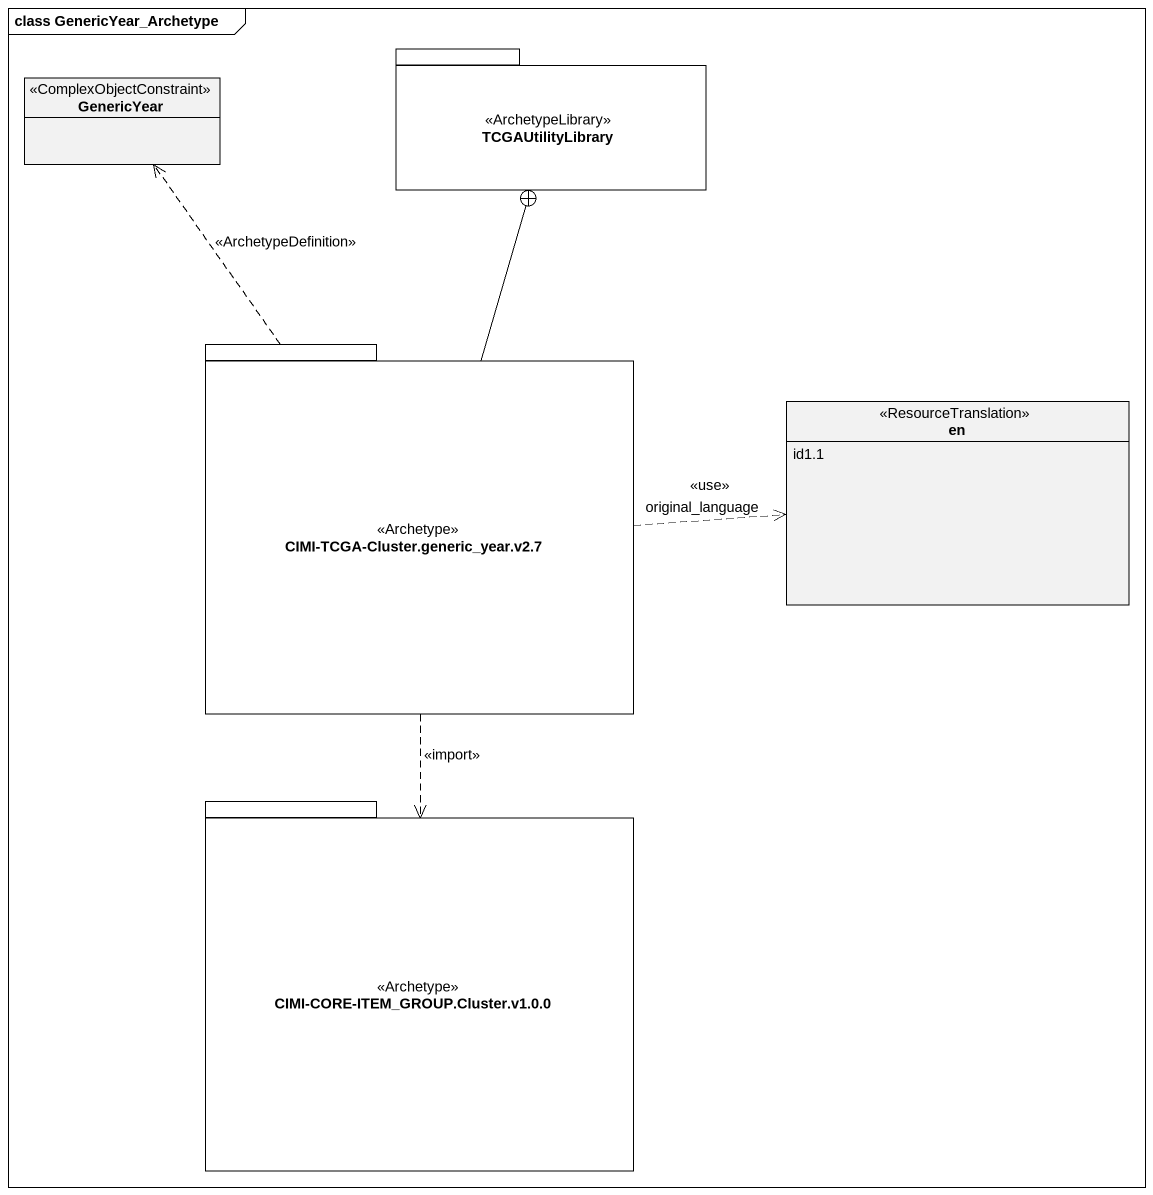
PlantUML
@startuml
mainframe class GenericYear_Archetype
hide circle
hide empty members
package TCGAUtilityLibrary <<ArchetypeLibrary>> {
}
class GenericYear <<ComplexObjectConstraint>>
package "CIMI-TCGA-Cluster.generic_year.v2.7" as CIMI_TCGA_Cluster_generic <<Archetype>> {
}
enum en <<ResourceTranslation>> {
  id1.1
}
package "CIMI-CORE-ITEM_GROUP.Cluster.v1.0.0" as CIMI_CORE_ITEM_GROUP <<Archetype>> {
}
CIMI_TCGA_Cluster_generic -up-+ TCGAUtilityLibrary
CIMI_TCGA_Cluster_generic .up.> GenericYear : <<ArchetypeDefinition>>
CIMI_TCGA_Cluster_generic .right.> en : <<use>>\noriginal_language
CIMI_TCGA_Cluster_generic ..> CIMI_CORE_ITEM_GROUP : <<import>>
@enduml
